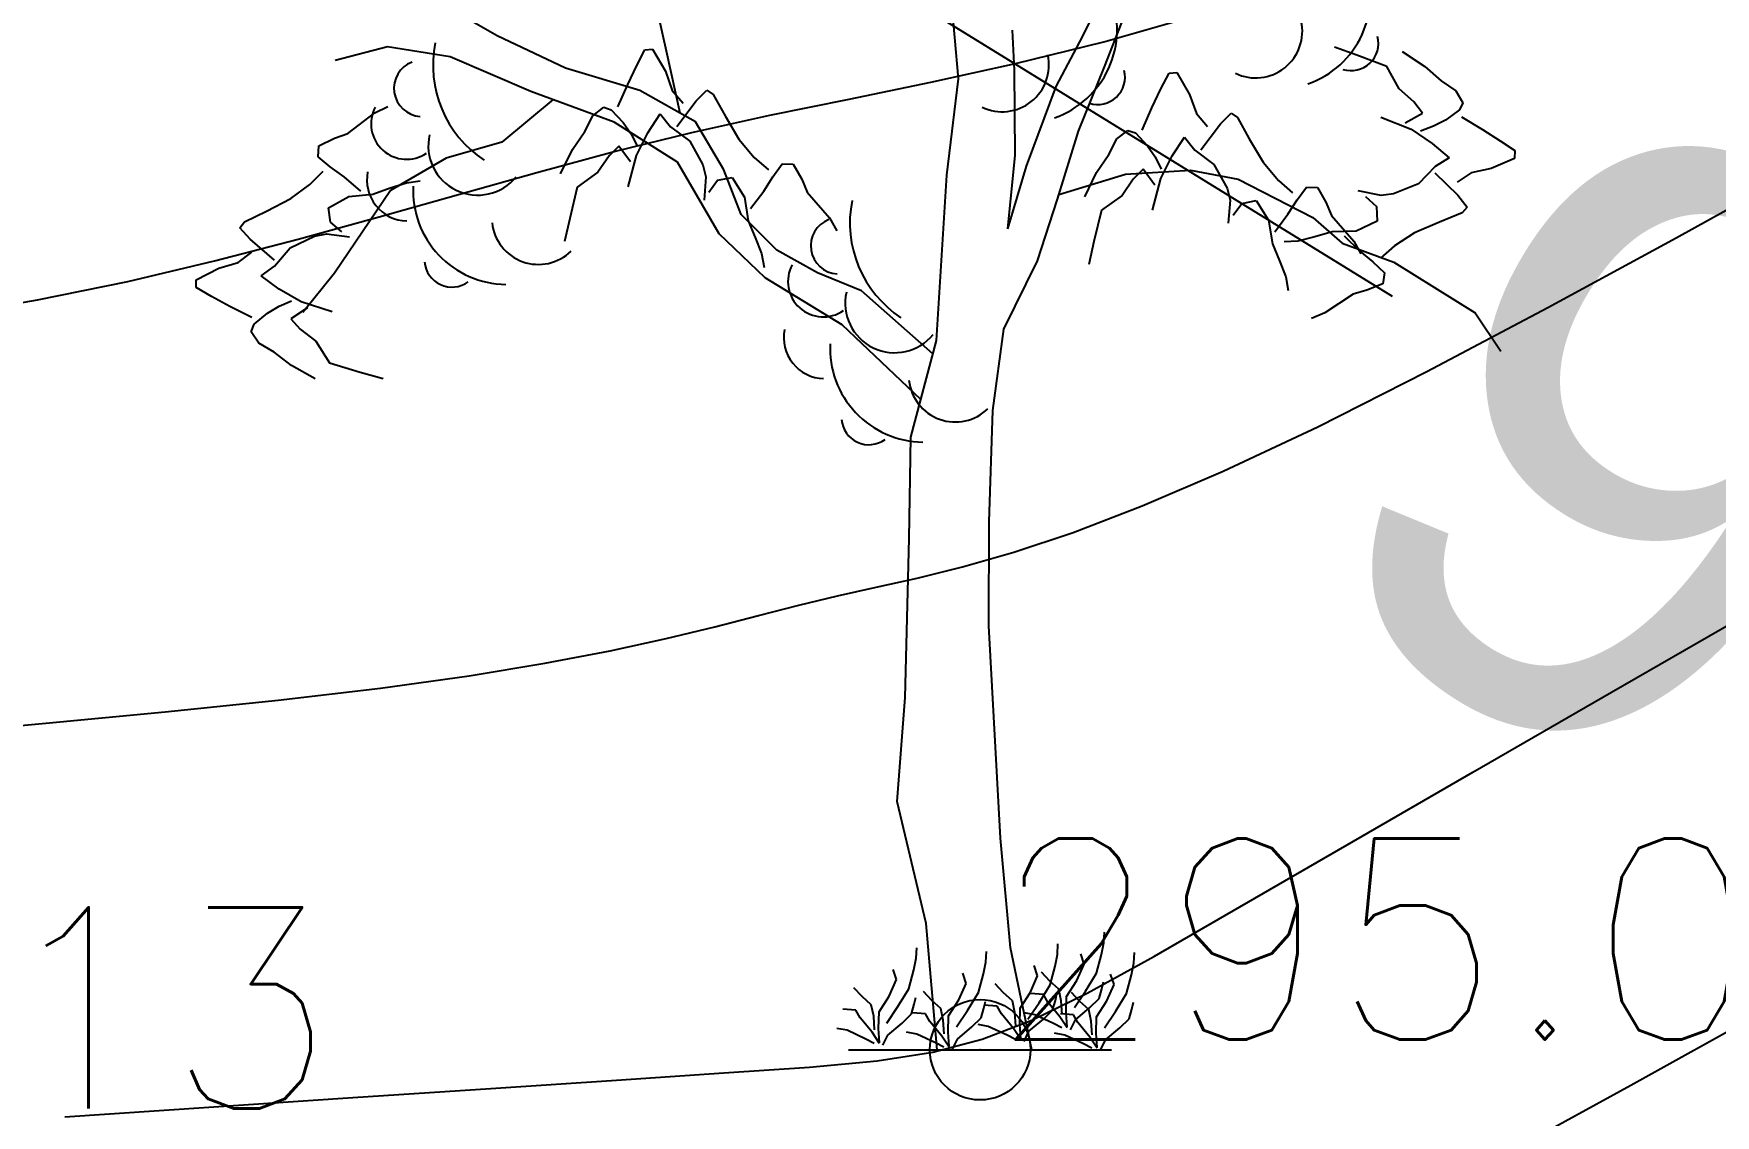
# Model space of a CAD drawing. Header units: millimetres. Extents: x 524954 to 526204, y 9523489 to 9524010.
# Drawn here: x 526092.49 to 526100.85, y 9523815.46 to 9523820.84 of the extents above; entities that cross this region are included whole.
import ezdxf
from ezdxf.enums import TextEntityAlignment as Align

# ---------------------------------------------------------------- set-up
doc = ezdxf.new("R2010")
doc.units = ezdxf.units.MM
doc.header["$PDMODE"] = 32
doc.header["$PDSIZE"] = 0.5
doc.linetypes.add('ACAD_ISO12W100', pattern=[21, 12, -3, 0, -3, 0, -3])
for name, color, linetype in [('Arbre', 34, 'ACAD_ISO12W100'), ('CN_01_00', 3, 'Continuous'), ('CN_02_00', 4, 'Continuous'), ('CN_05_00', 6, 'Continuous'), ('Route - Route de la corniche de Brazzaville - Tabulations', 7, 'Continuous'), ('Route - Route de la corniche de Brazzaville - Textes - Tabulations', 1, 'Continuous'), ('TopoAlt', 3, 'Continuous'), ('TOPOJIS', 7, 'Continuous')]:
    doc.layers.add(name, color=color, linetype=linetype)
doc.styles.add('Affichages route', font='arial.ttf', dxfattribs={"height": 0.5})
doc.styles.add('Simplex 1.0', font='Simplex.shx', dxfattribs={"width": 0.99, "height": 1})

# ---------------------------------------------------------------- blocks, each defined once
blk = doc.blocks.new('TCPOINT M')
at = {"color": 0}
blk.add_point((0, 0), dxfattribs=at)
at = {"layer": 'TopoAlt', "style": 'Simplex 1.0', "width": 0.99}
blk.add_attdef('ALT', (0.15, 0.15), '', height=1, dxfattribs=at)
blk = doc.blocks.new('v088')
at = {"linetype": 'Continuous'}
for p, q in [((-0.1073, 4.8293), (-0.1646, 5.4873)), ((0.5102, 5.0412), (0.6713, 5.3679)), ((-1.5592, 4.9668), (-1.6346, 5.3011)), ((-2.4003, 5.0425), (-2.6206, 5.1685)), ((0.6191, 4.888), (0.7312, 5.1764)), ((-2.0611, 4.8817), (-2.4003, 5.0425)), ((0.1717, 4.8724), (0.1613, 5.0712)), ((0.3786, 4.7897), (0.5102, 5.0412)), ((-2.9464, 4.9876), (-3.2062, 4.92)), ((-2.6344, 4.9381), (-2.9464, 4.9876)), ((-2.2328, 4.7662), (-2.6344, 4.9381)), ((-1.4917, 4.6586), (-1.5592, 4.9668)), ((-1.6919, 4.7713), (-2.0611, 4.8817)), ((0.1743, 4.4496), (0.1717, 4.8724)), ((0.489, 4.5681), (0.6191, 4.888)), ((-1.8192, 4.6131), (-2.2328, 4.7662)), ((-1.415, 4.6154), (-1.6919, 4.7713)), ((-0.1657, 4.3492), (-0.1073, 4.8293)), ((0.2314, 4.3948), (0.3786, 4.7897)), ((-2.1227, 4.7254), (-2.3768, 4.5144)), ((-1.5041, 4.4145), (-1.8192, 4.6131)), ((-1.2732, 4.3758), (-1.415, 4.6154)), ((0.3841, 4.2301), (0.489, 4.5681)), ((-2.655, 4.434), (-2.9315, 4.2727)), ((-2.3768, 4.5144), (-2.655, 4.434)), ((0.1384, 4.0819), (0.1743, 4.4496)), ((-1.2976, 4.0581), (-1.5041, 4.4145)), ((-1.1877, 4.1537), (-1.2732, 4.3758)), ((-0.2169, 3.5272), (-0.1657, 4.3492)), ((0.1384, 4.0819), (0.2314, 4.3948)), ((0.3911, 4.2526), (0.7235, 4.3553)), ((0.7235, 4.3553), (1.0465, 4.3745)), ((1.0465, 4.3745), (1.2838, 4.3297)), ((-2.9315, 4.2727), (-3.209, 3.8627)), ((1.2838, 4.3297), (1.6547, 4.1385)), ((0.2848, 3.9233), (0.3841, 4.2301)), ((-1.0099, 3.9771), (-1.1877, 4.1537)), ((1.6547, 4.1385), (1.8004, 4.0109)), ((-1.0692, 3.839), (-1.2976, 4.0581)), ((-0.8085, 3.8631), (-1.0099, 3.9771)), ((1.8004, 4.0109), (2.0573, 3.9168)), ((-3.209, 3.8627), (-3.3666, 3.6666)), ((-0.589, 3.7744), (-0.8085, 3.8631)), ((0.1177, 3.584), (0.2848, 3.9233)), ((2.0573, 3.9168), (2.4606, 3.664)), ((-0.6849, 3.6045), (-1.0692, 3.839)), ((-0.2343, 3.4611), (-0.589, 3.7744)), ((-0.2941, 3.234), (-0.6849, 3.6045)), ((2.4606, 3.664), (2.589, 3.4739)), ((-0.3436, 3.0457), (-0.2169, 3.5272)), ((0.064, 3.1786), (0.1177, 3.584)), ((0.0445, 2.6247), (0.064, 3.1786)), ((-0.3518, 2.5418), (-0.3436, 3.0457)), ((0.0429, 2.1085), (0.0445, 2.6247)), ((-0.3726, 1.7516), (-0.3518, 2.5418)), ((0.1022, 1.0525), (0.0429, 2.1085)), ((-0.4115, 1.2346), (-0.3726, 1.7516)), ((-0.2683, 0.6281), (-0.4115, 1.2346)), ((0.151, 0.5063), (0.1022, 1.0525)), ((-0.2127, 0), (-0.2683, 0.6281)), ((0.2565, 0), (0.151, 0.5063)), ((-0.6539, 0), (0.6539, 0))]:
    blk.add_line(p, q, dxfattribs=at)
at = {"color": 3, "linetype": 'Continuous'}
for p, q in [((-1.7068, 4.8945), (-1.6668, 4.9726)), ((-1.6668, 4.9726), (-1.6283, 4.976)), ((-1.6283, 4.976), (-1.5645, 4.8667)), ((1.8724, 4.9461), (1.762, 4.9854)), ((2.0224, 4.89), (1.8724, 4.9461)), ((2.0987, 4.9642), (2.2113, 4.8904)), ((-1.7514, 4.7999), (-1.7068, 4.8945)), ((-1.5645, 4.8667), (-1.5307, 4.7714)), ((0.8993, 4.7791), (0.9393, 4.8572)), ((0.9393, 4.8572), (0.9778, 4.8606)), ((0.9778, 4.8606), (1.0416, 4.7513)), ((2.0834, 4.7783), (2.0224, 4.89)), ((2.2113, 4.8904), (2.2929, 4.8185)), ((-1.8008, 4.6887), (-1.7514, 4.7999)), ((-1.5307, 4.7714), (-1.4755, 4.7074)), ((-1.4112, 4.7196), (-1.3587, 4.7727)), ((-1.3587, 4.7727), (-1.3272, 4.7513)), ((0.8546, 4.6845), (0.8993, 4.7791)), ((2.1569, 4.7135), (2.0834, 4.7783)), ((2.2929, 4.8185), (2.3654, 4.7691)), ((2.3654, 4.7691), (2.4, 4.7096)), ((-3.0095, 4.66), (-2.9439, 4.6918)), ((-1.9257, 4.6454), (-1.871, 4.6871)), ((-1.871, 4.6871), (-1.8334, 4.6747)), ((-1.5083, 4.5916), (-1.4112, 4.7196)), ((-1.3272, 4.7513), (-1.2679, 4.6451)), ((0.8053, 4.5733), (0.8546, 4.6845)), ((1.0416, 4.7513), (1.0754, 4.656)), ((2.1989, 4.6584), (2.1569, 4.7135)), ((2.4, 4.7096), (2.383, 4.6739)), ((-3.1435, 4.5571), (-3.0095, 4.66)), ((-1.9657, 4.5674), (-1.9257, 4.6454)), ((-1.8334, 4.6747), (-1.7744, 4.6115)), ((-1.7744, 4.6115), (-1.7365, 4.5561)), ((-1.6512, 4.5605), (-1.5907, 4.6542)), ((-1.5907, 4.6542), (-1.5392, 4.5896)), ((-1.2679, 4.6451), (-1.1988, 4.529)), ((1.0754, 4.656), (1.1306, 4.592)), ((1.0978, 4.4762), (1.1948, 4.6042)), ((1.1948, 4.6042), (1.2474, 4.6573)), ((1.2474, 4.6573), (1.2789, 4.6359)), ((1.2789, 4.6359), (1.3382, 4.5297)), ((1.9921, 4.6376), (2.1424, 4.5777)), ((2.1133, 4.6106), (2.1989, 4.6584)), ((2.3129, 4.6232), (2.2532, 4.5924)), ((2.383, 4.6739), (2.3129, 4.6232)), ((2.3928, 4.6398), (2.497, 4.577)), ((-3.2867, 4.4956), (-3.2101, 4.5328)), ((-3.2101, 4.5328), (-3.1435, 4.5571)), ((-2.0269, 4.4774), (-1.9657, 4.5674)), ((-1.7365, 4.5561), (-1.7054, 4.4954)), ((-1.7081, 4.4479), (-1.6512, 4.5605)), ((-1.5392, 4.5896), (-1.4434, 4.5178)), ((-1.4434, 4.5178), (-1.3781, 4.401)), ((-1.1988, 4.529), (-1.1228, 4.4377)), ((0.6404, 4.452), (0.6804, 4.53)), ((0.6804, 4.53), (0.7351, 4.5718)), ((0.7351, 4.5718), (0.7727, 4.5593)), ((0.7727, 4.5593), (0.8317, 4.4961)), ((0.9549, 4.4451), (1.0154, 4.5388)), ((1.0154, 4.5388), (1.0668, 4.4742)), ((1.3382, 4.5297), (1.4072, 4.4136)), ((2.1424, 4.5777), (2.247, 4.5072)), ((2.2532, 4.5924), (2.1892, 4.5691)), ((2.497, 4.577), (2.5853, 4.5209)), ((2.5853, 4.5209), (2.6578, 4.4715)), ((-3.2911, 4.4407), (-3.2867, 4.4956)), ((-3.2303, 4.3905), (-3.2911, 4.4407)), ((-2.0862, 4.3565), (-2.0269, 4.4774)), ((-1.8447, 4.4455), (-1.8998, 4.3645)), ((-1.7952, 4.494), (-1.8447, 4.4455)), ((-1.7371, 4.415), (-1.7952, 4.494)), ((-1.7488, 4.2914), (-1.7081, 4.4479)), ((-1.1228, 4.4377), (-1.0524, 4.3767)), ((0.5791, 4.362), (0.6404, 4.452)), ((0.8317, 4.4961), (0.8696, 4.4407)), ((0.8696, 4.4407), (0.9007, 4.38)), ((0.898, 4.3325), (0.9549, 4.4451)), ((1.0668, 4.4742), (1.1627, 4.4024)), ((2.247, 4.5072), (2.3325, 4.4356)), ((2.3325, 4.4356), (2.262, 4.3926)), ((2.6564, 4.4329), (2.5401, 4.3831)), ((2.6578, 4.4715), (2.6564, 4.4329)), ((-3.3314, 4.3035), (-3.2664, 4.3702)), ((-3.1617, 4.3413), (-3.2303, 4.3905)), ((-1.8998, 4.3645), (-2.0031, 4.2901)), ((-1.3781, 4.401), (-1.3629, 4.3412)), ((-1.0302, 4.3418), (-0.9835, 4.4054)), ((-0.9835, 4.4054), (-0.9285, 4.4041)), ((-0.9285, 4.4041), (-0.8869, 4.3298)), ((0.5199, 4.2411), (0.5791, 4.362)), ((0.8109, 4.3786), (0.7614, 4.3301)), ((0.869, 4.2996), (0.8109, 4.3786)), ((1.1627, 4.4024), (1.228, 4.2856)), ((1.4072, 4.4136), (1.4833, 4.3223)), ((2.262, 4.3926), (2.1788, 4.3064)), ((2.2601, 4.3616), (2.3751, 4.2494)), ((2.4412, 4.3615), (2.371, 4.3146)), ((2.5401, 4.3831), (2.4412, 4.3615)), ((-3.4268, 4.2328), (-3.3314, 4.3035)), ((-3.0788, 4.2707), (-3.1617, 4.3413)), ((-3.0186, 4.2553), (-2.9333, 4.2859)), ((-2.9333, 4.2859), (-2.8514, 4.3121)), ((-2.8514, 4.3121), (-2.7828, 4.3211)), ((-2.0031, 4.2901), (-2.0401, 4.1343)), ((-1.3629, 4.3412), (-1.3723, 4.2259)), ((-1.3485, 4.2656), (-1.3049, 4.3248)), ((-1.3049, 4.3248), (-1.2331, 4.3384)), ((-1.2331, 4.3384), (-1.1715, 4.2405)), ((-1.1411, 4.1837), (-1.0754, 4.2705)), ((-1.0754, 4.2705), (-1.0302, 4.3418)), ((-0.8869, 4.3298), (-0.8589, 4.2646)), ((-0.8589, 4.2646), (-0.7485, 4.1368)), ((0.7614, 4.3301), (0.7063, 4.2491)), ((0.8572, 4.176), (0.898, 4.3325)), ((1.228, 4.2856), (1.2432, 4.2258)), ((1.4833, 4.3223), (1.5536, 4.2613)), ((1.5759, 4.2264), (1.6226, 4.29)), ((1.6226, 4.29), (1.6776, 4.2887)), ((1.6776, 4.2887), (1.7191, 4.2144)), ((1.9936, 4.2484), (1.8803, 4.2721)), ((2.1788, 4.3064), (2.0548, 4.2561)), ((-3.5467, 4.1705), (-3.4268, 4.2328)), ((-3.2386, 4.1877), (-3.1373, 4.2436)), ((-3.2291, 4.1152), (-3.2386, 4.1877)), ((-3.1373, 4.2436), (-3.0186, 4.2553)), ((-1.1715, 4.2405), (-1.153, 4.1227)), ((0.7063, 4.2491), (0.603, 4.1747)), ((1.2432, 4.2258), (1.2338, 4.1105)), ((1.2576, 4.1502), (1.3011, 4.2094)), ((1.3011, 4.2094), (1.373, 4.223)), ((1.373, 4.223), (1.4346, 4.1251)), ((1.5307, 4.1551), (1.5759, 4.2264)), ((1.7191, 4.2144), (1.7472, 4.1493)), ((1.9168, 4.2436), (1.9701, 4.193)), ((1.9701, 4.193), (1.9747, 4.12)), ((2.0548, 4.2561), (1.9936, 4.2484)), ((2.3751, 4.2494), (2.4212, 4.1906)), ((2.4212, 4.1906), (2.396, 4.1621)), ((-3.6793, 4.0872), (-3.6561, 4.1174)), ((-3.6561, 4.1174), (-3.5467, 4.1705)), ((-3.1725, 4.0683), (-3.2291, 4.1152)), ((-2.0401, 4.1343), (-2.0653, 4.0199)), ((-1.153, 4.1227), (-1.1176, 4.0393)), ((-0.7485, 4.1368), (-0.7129, 4.0731)), ((0.603, 4.1747), (0.566, 4.0189)), ((1.4346, 4.1251), (1.4531, 4.0073)), ((1.465, 4.0683), (1.5307, 4.1551)), ((1.7472, 4.1493), (1.8576, 4.0214)), ((1.9747, 4.12), (1.8699, 4.071)), ((2.2833, 4.1164), (2.1595, 4.0623)), ((2.396, 4.1621), (2.2833, 4.1164)), ((-3.6294, 4.0317), (-3.6793, 4.0872)), ((-3.5071, 3.9275), (-3.6294, 4.0317)), ((-3.4297, 3.988), (-3.3093, 4.0465)), ((-3.3093, 4.0465), (-3.2488, 4.0583)), ((-3.2488, 4.0583), (-3.1342, 4.0423)), ((-1.1176, 4.0393), (-1.0867, 3.9591)), ((0.566, 4.0189), (0.5407, 3.9045)), ((1.5801, 4.0219), (1.511, 4.0175)), ((1.6636, 4.0426), (1.5801, 4.0219)), ((1.7506, 4.0673), (1.6636, 4.0426)), ((1.8699, 4.071), (1.7506, 4.0673)), ((1.8097, 4.0479), (1.8877, 3.9719)), ((1.8576, 4.0214), (1.8932, 3.9577)), ((2.1595, 4.0623), (2.0595, 3.9982)), ((-3.6878, 3.9154), (-3.6208, 3.9668)), ((-3.5069, 3.8964), (-3.4297, 3.988)), ((-1.0867, 3.9591), (-1.0738, 3.891)), ((1.4531, 4.0073), (1.4885, 3.9239)), ((1.8877, 3.9719), (1.9528, 3.9182)), ((2.0595, 3.9982), (1.9902, 3.936)), ((-3.8977, 3.8297), (-3.785, 3.8871)), ((-3.785, 3.8871), (-3.6878, 3.9154)), ((-3.5743, 3.8488), (-3.5069, 3.8964)), ((-3.4842, 3.783), (-3.5743, 3.8488)), ((1.4885, 3.9239), (1.5194, 3.8437)), ((1.9528, 3.9182), (2.0102, 3.864)), ((2.0102, 3.864), (2.002, 3.8096)), ((-3.8965, 3.791), (-3.8977, 3.8297)), ((-3.8209, 3.7466), (-3.8965, 3.791)), ((-3.3751, 3.7197), (-3.4842, 3.783)), ((1.5194, 3.8437), (1.5323, 3.7756)), ((1.9231, 3.7776), (1.855, 3.7579)), ((2.002, 3.8096), (1.9231, 3.7776)), ((-3.729, 3.6966), (-3.8209, 3.7466)), ((-3.6208, 3.641), (-3.729, 3.6966)), ((-3.5422, 3.6629), (-3.4847, 3.6976)), ((-3.4847, 3.6976), (-3.4223, 3.7252)), ((-3.3439, 3.6889), (-3.4261, 3.6355)), ((-3.2212, 3.6701), (-3.3751, 3.7197)), ((1.855, 3.7579), (1.7144, 3.6642)), ((-3.6232, 3.5708), (-3.6087, 3.6076)), ((-3.6087, 3.6076), (-3.5422, 3.6629)), ((-3.4261, 3.6355), (-3.3805, 3.5833)), ((1.7144, 3.6642), (1.6468, 3.6368)), ((-3.5847, 3.5138), (-3.6232, 3.5708)), ((-3.5091, 3.4694), (-3.5847, 3.5138)), ((-3.3805, 3.5833), (-3.3028, 3.5236)), ((-3.3028, 3.5236), (-3.2344, 3.4162)), ((-3.4228, 3.4031), (-3.5091, 3.4694)), ((-3.3055, 3.337), (-3.4228, 3.4031)), ((-3.2344, 3.4162), (-3.081, 3.3703)), ((-3.081, 3.3703), (-2.9682, 3.3386)), ((-0.3173, 0.4544), (-0.3149, 0.5073)), ((0.3847, 0.4736), (0.3871, 0.5265)), ((0.6034, 0.4736), (0.6155, 0.5313)), ((0.6155, 0.5313), (0.6179, 0.5842)), ((-0.3294, 0.3967), (-0.3173, 0.4544)), ((0.0168, 0.3774), (0.0288, 0.4351)), ((0.0288, 0.4351), (0.0313, 0.488)), ((0.2861, 0.3678), (0.2693, 0.4183)), ((0.3726, 0.4159), (0.3847, 0.4736)), ((0.4808, 0.3438), (0.5169, 0.4255)), ((0.5169, 0.4255), (0.5001, 0.476)), ((0.5794, 0.3798), (0.6034, 0.4736)), ((0.7525, 0.3726), (0.7645, 0.4303)), ((0.7645, 0.4303), (0.7669, 0.4832)), ((-0.452, 0.2669), (-0.4159, 0.3486)), ((-0.4159, 0.3486), (-0.4327, 0.3991)), ((-0.3534, 0.3029), (-0.3294, 0.3967)), ((-0.0697, 0.3294), (-0.0865, 0.3798)), ((-0.0072, 0.2837), (0.0168, 0.3774)), ((0.25, 0.2861), (0.2861, 0.3678)), ((0.3462, 0.3414), (0.3053, 0.3847)), ((0.3919, 0.3005), (0.3462, 0.3414)), ((0.3486, 0.3221), (0.3726, 0.4159)), ((0.4303, 0.2645), (0.4808, 0.3438)), ((0.5241, 0.2909), (0.5794, 0.3798)), ((0.6058, 0.3029), (0.6131, 0.3366)), ((0.6659, 0.3246), (0.6491, 0.375)), ((0.7285, 0.2789), (0.7525, 0.3726)), ((-0.5866, 0.2645), (-0.6275, 0.3077)), ((-0.5409, 0.2236), (-0.5866, 0.2645)), ((-0.5025, 0.1875), (-0.452, 0.2669)), ((-0.4087, 0.214), (-0.3534, 0.3029)), ((-0.327, 0.226), (-0.3197, 0.2596)), ((-0.2404, 0.2452), (-0.2813, 0.2885)), ((-0.1058, 0.2476), (-0.0697, 0.3294)), ((-0.0625, 0.1947), (-0.0072, 0.2837)), ((0.1154, 0.2837), (0.0745, 0.327)), ((0.1611, 0.2428), (0.1154, 0.2837)), ((0.1995, 0.2068), (0.25, 0.2861)), ((0.3149, 0.2741), (0.25, 0.2789)), ((0.2933, 0.2332), (0.3486, 0.3221)), ((0.3366, 0.2356), (0.3149, 0.2741)), ((0.375, 0.2452), (0.3823, 0.2789)), ((0.4039, 0.2428), (0.3919, 0.3005)), ((0.4279, 0.1827), (0.4303, 0.2645)), ((0.4953, 0.2404), (0.4544, 0.2837)), ((0.4688, 0.2092), (0.5241, 0.2909)), ((0.5457, 0.2092), (0.5914, 0.2548)), ((0.5914, 0.2548), (0.6058, 0.3029)), ((0.6299, 0.2428), (0.6659, 0.3246)), ((0.6732, 0.1899), (0.7285, 0.2789)), ((-0.6179, 0.1971), (-0.6828, 0.2019)), ((-0.5962, 0.1587), (-0.6179, 0.1971)), ((-0.5289, 0.1659), (-0.5409, 0.2236)), ((-0.5049, 0.1058), (-0.5025, 0.1875)), ((-0.464, 0.1322), (-0.4087, 0.214)), ((-0.3871, 0.1322), (-0.3414, 0.1779)), ((-0.3414, 0.1779), (-0.327, 0.226)), ((-0.2717, 0.1779), (-0.3366, 0.1827)), ((-0.25, 0.1394), (-0.2717, 0.1779)), ((-0.1947, 0.2043), (-0.2404, 0.2452)), ((-0.1827, 0.1467), (-0.1947, 0.2043)), ((-0.1587, 0.0865), (-0.1563, 0.1683)), ((-0.1563, 0.1683), (-0.1058, 0.2476)), ((-0.1178, 0.113), (-0.0625, 0.1947)), ((0.0048, 0.1587), (0.0192, 0.2068)), ((0.0192, 0.2068), (0.0264, 0.2404)), ((0.0841, 0.2164), (0.0192, 0.2212)), ((0.1058, 0.1779), (0.0841, 0.2164)), ((0.1659, 0.1058), (0.1058, 0.1779)), ((0.1731, 0.1851), (0.1611, 0.2428)), ((0.1779, 0.1178), (0.1731, 0.1851)), ((0.1971, 0.125), (0.1995, 0.2068)), ((0.2717, 0.1731), (0.2212, 0.1827)), ((0.238, 0.1515), (0.2933, 0.2332)), ((0.3654, 0.1298), (0.2717, 0.1731)), ((0.3149, 0.1515), (0.3606, 0.1971)), ((0.3967, 0.1635), (0.3366, 0.2356)), ((0.3606, 0.1971), (0.375, 0.2452)), ((0.464, 0.1731), (0.3991, 0.1779)), ((0.4087, 0.1755), (0.4039, 0.2428)), ((0.4327, 0.113), (0.4279, 0.1827)), ((0.4856, 0.1346), (0.464, 0.1731)), ((0.4736, 0.1491), (0.5457, 0.2092)), ((0.5409, 0.1995), (0.4953, 0.2404)), ((0.5529, 0.1418), (0.5409, 0.1995)), ((0.5794, 0.1635), (0.6299, 0.2428)), ((0.6179, 0.1082), (0.6732, 0.1899)), ((0.7405, 0.1539), (0.7549, 0.2019)), ((0.7549, 0.2019), (0.7621, 0.2356)), ((-0.6611, 0.0962), (-0.7116, 0.1058)), ((-0.5674, 0.0529), (-0.6611, 0.0962)), ((-0.5361, 0.0865), (-0.5962, 0.1587)), ((-0.5001, 0.0313), (-0.5361, 0.0865)), ((-0.5241, 0.0986), (-0.5289, 0.1659)), ((-0.5001, 0.0361), (-0.5049, 0.1058)), ((-0.4592, 0.0721), (-0.3871, 0.1322)), ((-0.3149, 0.0769), (-0.3654, 0.0865)), ((-0.1899, 0.0673), (-0.25, 0.1394)), ((-0.1779, 0.0793), (-0.1827, 0.1467)), ((-0.1539, 0.0168), (-0.1587, 0.0865)), ((-0.113, 0.0529), (-0.0409, 0.113)), ((-0.0409, 0.113), (0.0048, 0.1587)), ((0.0409, 0.1154), (-0.0096, 0.125)), ((0.1346, 0.0721), (0.0409, 0.1154)), ((0.2019, 0.0505), (0.1659, 0.1058)), ((0.2019, 0.0553), (0.1971, 0.125)), ((0.2188, 0.0409), (0.2428, 0.0914)), ((0.2428, 0.0914), (0.3149, 0.1515)), ((0.4063, 0.1082), (0.3654, 0.1298)), ((0.4327, 0.1082), (0.3967, 0.1635)), ((0.4496, 0.0986), (0.4736, 0.1491)), ((0.5457, 0.0625), (0.4856, 0.1346)), ((0.5578, 0.0745), (0.5529, 0.1418)), ((0.577, 0.0817), (0.5794, 0.1635)), ((0.6227, 0.0481), (0.6948, 0.1082)), ((0.6948, 0.1082), (0.7405, 0.1539)), ((-0.5265, 0.0313), (-0.5674, 0.0529)), ((-0.4832, 0.0216), (-0.4592, 0.0721)), ((-0.2212, 0.0337), (-0.3149, 0.0769)), ((-0.1803, 0.012), (-0.2212, 0.0337)), ((-0.1539, 0.012), (-0.1899, 0.0673)), ((-0.137, 0.0024), (-0.113, 0.0529)), ((0.1755, 0.0505), (0.1346, 0.0721)), ((0.4207, 0.0721), (0.3702, 0.0817)), ((0.5145, 0.0288), (0.4207, 0.0721)), ((0.5554, 0.0072), (0.5145, 0.0288)), ((0.5818, 0.0072), (0.5457, 0.0625)), ((0.5818, 0.012), (0.577, 0.0817)), ((0.5986, -0.0024), (0.6227, 0.0481))]:
    blk.add_line(p, q, dxfattribs=at)
for centre, major_axis, start_param, end_param in [((1.4749, 5.2432), (0.3298, 0.3298), 4.265936, 5.872819), ((0.2152, 5.0749), (-0.3298, 0.3298), 2.69514, 4.302022), ((1.3699, 5.0654), (-0.1641, 0.1641), 1.908121, 4.146545), ((1.844, 5.0056), (-0.0964, 0.0964), 2.051824, 4.174223), ((-2.1547, 4.8961), (-0.3995, 0.3995), 0.587708, 1.773422), ((0.1101, 4.8971), (-0.1641, 0.1641), 1.908121, 4.146545), ((-2.774, 4.7815), (-0.099, 0.099), -0.421529, 2.292047), ((0.5842, 4.8373), (0.0964, 0.0964), 3.62262, 5.745019), ((-2.8514, 4.6047), (-0.1246, 0.1246), 0.293965, 2.957824), ((-2.4968, 4.4965), (0.1741, 0.1741), 2.133893, 4.816631), ((-2.8441, 4.3258), (-0.1445, 0.1445), 0.590553, 2.325666), ((-2.352, 4.2724), (0.3298, 0.3298), 2.307735, 3.914618), ((-0.0823, 4.1124), (0.3995, 0.3995), 2.158504, 3.344219), ((-2.1954, 4.1377), (0.1641, 0.1641), 2.463212, 4.701636), ((-0.7016, 3.9977), (0.099, 0.099), 1.149268, 3.862844), ((-2.6253, 3.929), (0.0964, 0.0964), 2.435534, 4.557933), ((-0.779, 3.821), (0.1246, 0.1246), 1.864761, 4.52862), ((-0.4244, 3.7128), (0.1741, 0.1741), 2.133893, 4.816631), ((-0.7718, 3.542), (-0.1445, 0.1445), 0.590553, 2.325666), ((-0.2796, 3.4886), (0.3298, 0.3298), 2.307735, 3.914618), ((-0.1231, 3.3539), (0.1641, 0.1641), 2.463212, 4.701636), ((-0.5529, 3.1452), (0.0964, 0.0964), 2.435534, 4.557933)]:
    blk.add_ellipse(centre, major_axis=major_axis, ratio=1, start_param=start_param, end_param=end_param, dxfattribs=at)

msp = doc.modelspace()

# ---------------------------------------------------------------- linework, layer by layer
at = {"layer": 'CN_01_00', "elevation": 297, "flags": 128}
msp.add_lwpolyline([(526092.0377, 9523819.4336), (526092.5055, 9523819.5149), (526092.9543, 9523819.6074), (526093.385, 9523819.709), (526093.8007, 9523819.817), (526094.2043, 9523819.9282), (526094.5988, 9523820.0398), (526094.9871, 9523820.1489), (526095.3723, 9523820.2525), (526095.7574, 9523820.3477), (526096.1454, 9523820.4332), (526096.5403, 9523820.5142), (526096.9462, 9523820.5976), (526097.3669, 9523820.6902), (526097.8068, 9523820.7991), (526098.2696, 9523820.931), (526098.7597, 9523821.0928), (526099.2809, 9523821.2915), (526099.8344, 9523821.5308), (526100.4098, 9523821.8028), (526100.9938, 9523822.0963)], dxfattribs=at)
at = {"layer": 'CN_02_00', "flags": 128}
for points, elevation in [([(526091.9404, 9523817.3531), (526092.547, 9523817.4093), (526093.1406, 9523817.4665), (526093.7015, 9523817.5249), (526094.2098, 9523817.5847), (526094.6505, 9523817.6459), (526095.0279, 9523817.7078), (526095.3513, 9523817.7696), (526095.6299, 9523817.8302), (526095.873, 9523817.8888), (526096.0898, 9523817.9446), (526096.2896, 9523817.9965), (526096.4814, 9523818.0437), (526096.6747, 9523818.0867), (526096.879, 9523818.1319), (526097.1038, 9523818.1871), (526097.3586, 9523818.2599), (526097.653, 9523818.3584), (526097.9965, 9523818.4901), (526098.3988, 9523818.6629), (526098.8694, 9523818.8846), (526099.4127, 9523819.1593), (526100.0134, 9523819.4768), (526100.6508, 9523819.8233), (526101.3046, 9523820.1849)], 296), ([(526099.8241, 9523815.28), (526100.4252, 9523815.6095), (526101.0701, 9523815.9683)], 294)]:
    msp.add_lwpolyline(points, dxfattribs=dict(at, elevation=elevation))
at = {"layer": 'CN_05_00', "elevation": 295, "flags": 128}
msp.add_lwpolyline([(526092.6405, 9523815.4527), (526093.3573, 9523815.5006), (526094.073, 9523815.5482), (526094.758, 9523815.5936), (526095.3828, 9523815.6349), (526095.9177, 9523815.6703), (526096.3432, 9523815.6997), (526096.6792, 9523815.7311), (526096.9554, 9523815.7738), (526097.2017, 9523815.8376), (526097.4477, 9523815.9321), (526097.7232, 9523816.0669), (526098.0582, 9523816.2515), (526098.4822, 9523816.4957), (526099.0156, 9523816.8047), (526099.6405, 9523817.1663), (526100.3295, 9523817.5639), (526101.0552, 9523817.9811)], dxfattribs=at)
at = {"layer": 'Route - Route de la corniche de Brazzaville - Tabulations'}
msp.add_line((526048.1621, 9523851.0147), (526099.2403, 9523819.5343), dxfattribs=at)

# ---------------------------------------------------------------- block references
at = {"layer": 'Arbre'}
msp.add_blockref('v088', (526097.191, 9523815.786), dxfattribs=at)
at = {"layer": 'TOPOJIS'}
ref = msp.add_blockref('TCPOINT M', (526097.191, 9523815.7858, 295.02), dxfattribs=at)
ref.add_attrib('ALT', '295.02', (526097.241, 9523815.8358, 295.02), dxfattribs={"layer": 'TopoAlt', "height": 1, "style": 'Simplex 1.0', "width": 0.99})
ref = msp.add_blockref('TCPOINT M', (526089.2728, 9523815.4432, 295.13), dxfattribs=at)
ref.add_attrib('ALT', '295.13', (526089.3228, 9523815.4932, 295.13), dxfattribs={"layer": 'TopoAlt', "height": 1, "style": 'Simplex 1.0', "width": 0.99})

# ---------------------------------------------------------------- texts
at = {"layer": 'Route - Route de la corniche de Brazzaville - Textes - Tabulations', "style": 'Affichages route'}
msp.add_text('970.0', height=3, rotation=328.35376, dxfattribs=at).set_placement((526099.4531, 9523819.4031), align=Align.MIDDLE_LEFT)

doc.saveas('drawing.dxf')
